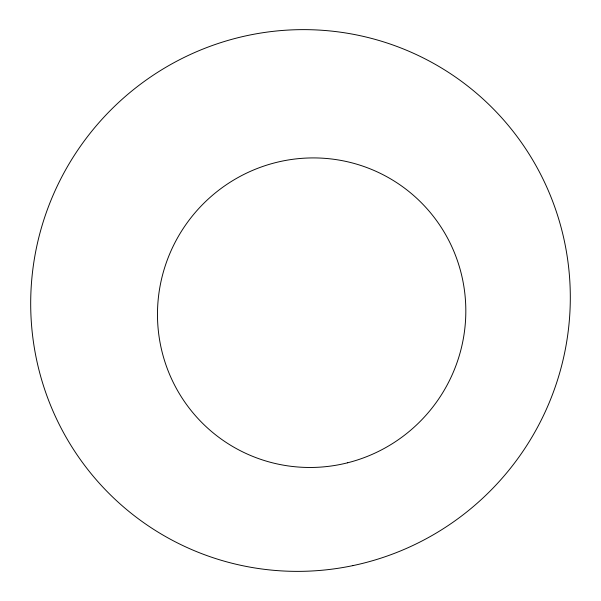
<?xml version="1.0" encoding="UTF-8"?>
<svg xmlns="http://www.w3.org/2000/svg" width="601" height="601" viewBox="0 0 601 601"><rect width="100%" height="100%" fill="white"/><g stroke="black" fill="none" stroke-linecap="round" stroke-linejoin="round"><path stroke-width="0.9" d="M352.832 565.624A271.93 268.737 -54.7 0 0 503.563 119.884A271.93 268.737 -54.7 0 0 45.113 215.992A271.93 268.737 -54.7 0 0 352.832 565.624M347.648 462.785A155.389 153.563 -54.7 0 0 423.48 204.903A155.389 153.563 -54.7 0 0 163.825 270.39A155.389 153.563 -54.7 0 0 347.648 462.785"/></g></svg>
